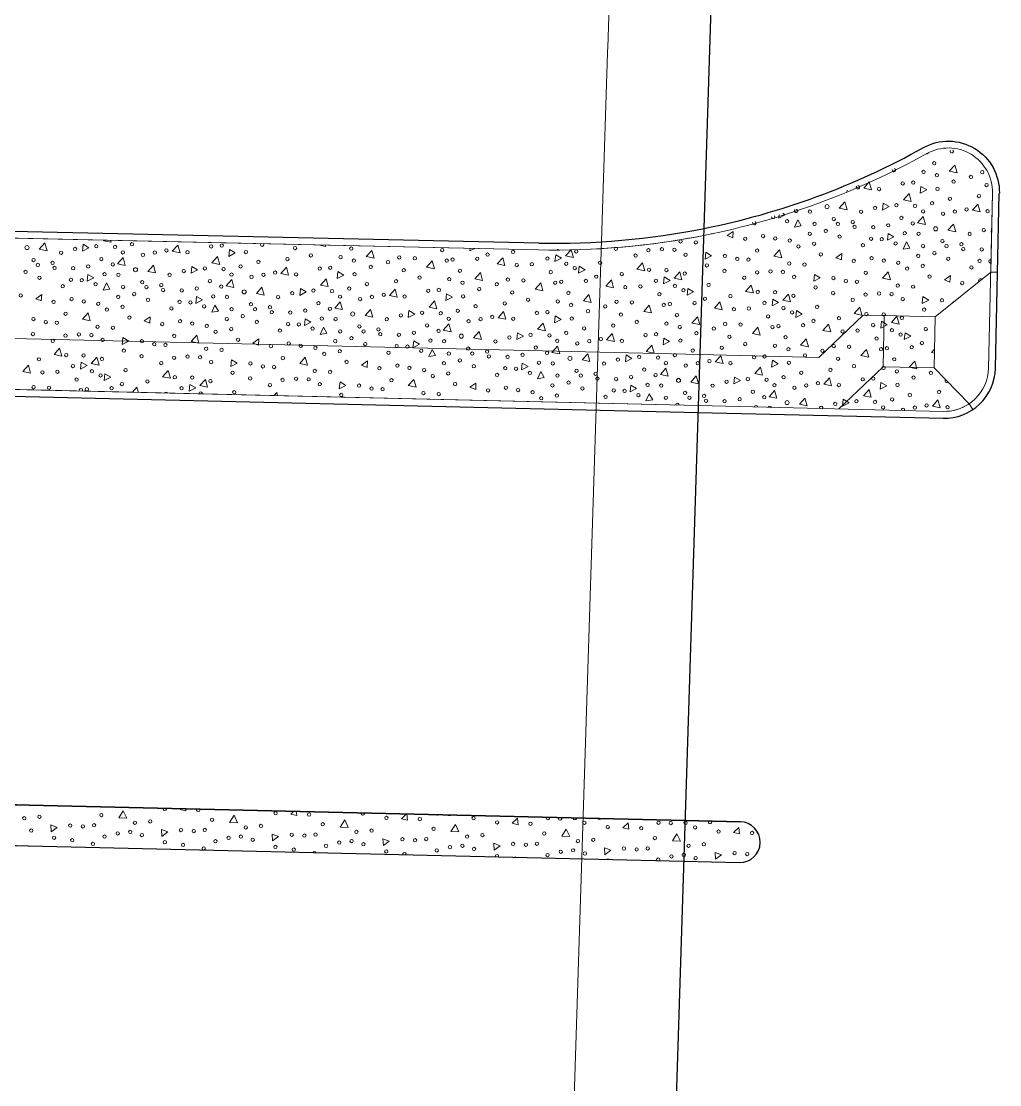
# Model space of a CAD drawing. Extents: x 2536801 to 2538856, y 7112140 to 7131569.
# Drawn here: x 2538170.7 to 2538266.5, y 7125039.5 to 7125143.7 of the extents above; entities that cross this region are included whole.
import ezdxf

# ---------------------------------------------------------------- set-up
doc = ezdxf.new("R2010")
doc.units = 0
doc.header["$LTSCALE"] = 100
doc.header["$MEASUREMENT"] = 0
doc.linetypes.add('DGN Style 2', pattern=[414.913261, 248.947956, -165.965304])
for name, color, linetype, lineweight in [('D_BOC_MISC', 6, 'Continuous', 13), ('D_BOC_XST', 4, 'Continuous', 13), ('D_EOS_ML', 7, 'Continuous', 30), ('D_EOT_ML', 7, 'Continuous', 13), ('D_EOT_RMP', 1, 'Continuous', 13), ('D_FOC_XST', 4, 'Continuous', 30), ('D_RIPRAP_1', 7, 'Continuous', 0)]:
    doc.layers.add(name, color=color, linetype=linetype, lineweight=lineweight)

msp = doc.modelspace()

# ---------------------------------------------------------------- linework, layer by layer
at = {"layer": 'D_BOC_MISC'}
for p, q in [((2538265.62, 7125119.11), (2538260.19, 7125114.73)), ((2538266.29, 7125119.1), (2538265.62, 7125119.11)), ((2538248.8, 7125110.75), (2538253.12, 7125114.89)), ((2538255.19, 7125114.84), (2538253.12, 7125114.89)), ((2538255.19, 7125114.84), (2538255.08, 7125109.84)), ((2538260.19, 7125114.73), (2538255.19, 7125114.84)), ((2538260.08, 7125109.73), (2538260.19, 7125114.73)), ((2538237.16, 7125111.03), (2538248.8, 7125110.75)), ((2538250.75, 7125105.7), (2538255.08, 7125109.84)), ((2538260.08, 7125109.73), (2538255.08, 7125109.84)), ((2538263.51, 7125106.2), (2538260.08, 7125109.73)), ((2538263.88, 7125105.65), (2538263.51, 7125106.2))]:
    msp.add_line(p, q, dxfattribs=at)
at = {"layer": 'D_BOC_MISC', "linetype": 'DGN Style 2'}
msp.add_line((2538043.2, 7125115.59), (2538237.16, 7125111.03), dxfattribs=at)
at = {"layer": 'D_BOC_XST', "linetype": 'Continuous', "lineweight": 0}
for p, q in [((2538265.41, 7125109.7), (2538265.8, 7125126.84)), ((2538055.22, 7125125), (2538221.33, 7125121.29)), ((2538043.04, 7125110.6), (2538237, 7125106.03)), ((2538237, 7125106.03), (2538260.98, 7125105.46))]:
    msp.add_line(p, q, dxfattribs=at)
at = {"layer": 'D_BOC_XST', "linetype": 'Continuous', "lineweight": 0, "extrusion": (0, 0, -1)}
for centre, radius, start, end in [((-2538261.47, 7125126.94), 4.33, 60.8632, 181.2828), ((-2538223, 7125195.94), 74.67, 258.781, 271.2799)]:
    msp.add_arc(centre, radius, start, end, dxfattribs=at)
at = {"layer": 'D_BOC_XST', "linetype": 'Continuous', "lineweight": 0}
for centre, radius, start, end in [((2538223, 7125195.94), 74.67, 281.219, 299.1368), ((2538223, 7125195.94), 74.67, 268.7201, 281.3387), ((2538261.08, 7125109.79), 4.33, 268.6507, 358.7172)]:
    msp.add_arc(centre, radius, start, end, dxfattribs=at)
at = {"layer": 'D_EOS_ML'}
msp.add_line((2538216.08, 7124449.69), (2538239.13, 7125173.11), dxfattribs=at)
at = {"layer": 'D_EOT_ML'}
msp.add_line((2538207.16, 7124483.48), (2538228.09, 7125140.59), dxfattribs=at)
at = {"layer": 'D_EOT_RMP'}
msp.add_arc((2539675.36, 7125094.48), 1448, 174.691, 178.17507, dxfattribs=at)
at = {"layer": 'D_FOC_XST'}
for p, q in [((2538266.08, 7125109.68), (2538266.46, 7125126.82)), ((2538055.24, 7125125.67), (2538221.35, 7125121.96)), ((2538043.02, 7125109.93), (2538236.98, 7125105.36)), ((2538236.98, 7125105.36), (2538260.96, 7125104.8)), ((2538171.44, 7125066.89), (2538235.7, 7125065.38)), ((2538235.7, 7125065.38), (2538241.08, 7125065.25)), ((2538171.35, 7125062.89), (2538235.57, 7125061.38)), ((2538235.57, 7125061.38), (2538240.99, 7125061.25))]:
    msp.add_line(p, q, dxfattribs=at)
at = {"layer": 'D_FOC_XST', "flags": 128}
for points in [[(2538241.08, 7125065.25), (2538235.7, 7125065.38), (2538171.44, 7125066.89)], [(2538171.35, 7125062.89), (2538235.57, 7125061.38), (2538240.99, 7125061.25)]]:
    msp.add_lwpolyline(points, dxfattribs=at)
at = {"layer": 'D_FOC_XST', "extrusion": (0, 0, -1)}
for centre, radius, start, end in [((-2538261.47, 7125126.94), 5, 60.8632, 181.2828), ((-2538168.99, 7124962.92), 104, 80.6445, 91.3495), ((-2538168.99, 7124962.92), 100, 80.6442, 91.3493), ((-2538168.99, 7124962.92), 100, 80.6444, 91.3492)]:
    msp.add_arc(centre, radius, start, end, dxfattribs=at)
at = {"layer": 'D_FOC_XST'}
for centre, radius, start, end in [((2538223, 7125195.94), 74, 281.3387, 299.1368), ((2538223, 7125195.94), 74, 268.7201, 281.3387), ((2538261.08, 7125109.79), 5, 268.6507, 358.7172), ((2538168.99, 7124962.92), 104, 88.6505, 99.3555), ((2538241.04, 7125063.25), 2, 268.6511, 88.6507)]:
    msp.add_arc(centre, radius, start, end, dxfattribs=at)
at = {"layer": 'D_RIPRAP_1', "color": 7, "linetype": 'Continuous', "lineweight": 0}
for p, q in [((2538239.81, 7125122.69), (2538240.4, 7125123.1)), ((2538240.36, 7125122.47), (2538239.81, 7125122.69)), ((2538240.4, 7125123.1), (2538240.36, 7125122.47)), ((2538250.44, 7125120.52), (2538251.03, 7125120.93)), ((2538250.99, 7125120.3), (2538250.44, 7125120.52)), ((2538251.03, 7125120.93), (2538250.99, 7125120.3)), ((2538261.08, 7125118.35), (2538261.67, 7125118.76)), ((2538261.63, 7125118.13), (2538261.08, 7125118.35)), ((2538261.67, 7125118.76), (2538261.63, 7125118.13)), ((2538172.07, 7125116.5), (2538172.66, 7125116.91)), ((2538172.62, 7125116.28), (2538172.07, 7125116.5)), ((2538172.66, 7125116.91), (2538172.62, 7125116.28)), ((2538182.7, 7125114.33), (2538183.29, 7125114.74)), ((2538183.25, 7125114.11), (2538182.7, 7125114.33)), ((2538183.29, 7125114.74), (2538183.25, 7125114.11)), ((2538193.34, 7125112.16), (2538193.93, 7125112.57)), ((2538193.89, 7125111.94), (2538193.34, 7125112.16)), ((2538193.93, 7125112.57), (2538193.89, 7125111.94)), ((2538203.98, 7125109.99), (2538204.57, 7125110.4)), ((2538204.53, 7125109.77), (2538203.98, 7125109.99)), ((2538204.57, 7125110.4), (2538204.53, 7125109.77)), ((2538214.61, 7125107.82), (2538215.2, 7125108.23)), ((2538215.2, 7125108.23), (2538215.17, 7125107.6)), ((2538215.17, 7125107.6), (2538214.61, 7125107.82)), ((2538175.94, 7125066.76), (2538175.83, 7125066.79)), ((2538175.94, 7125066.79), (2538175.94, 7125066.76)), ((2538186.21, 7125066.45), (2538186.31, 7125066.54)), ((2538186.79, 7125066.31), (2538186.21, 7125066.45)), ((2538186.77, 7125066.53), (2538186.79, 7125066.31)), ((2538197.06, 7125066), (2538197.36, 7125066.28)), ((2538197.59, 7125066.28), (2538197.64, 7125065.86)), ((2538197.64, 7125065.86), (2538197.06, 7125066)), ((2538207.9, 7125065.55), (2538208.4, 7125066.02)), ((2538208.48, 7125065.41), (2538207.9, 7125065.55)), ((2538208.42, 7125066.02), (2538208.48, 7125065.41)), ((2538218.75, 7125065.1), (2538219.27, 7125065.59)), ((2538219.27, 7125065.59), (2538219.33, 7125064.96)), ((2538219.33, 7125064.96), (2538218.75, 7125065.1)), ((2538229.6, 7125064.64), (2538230.11, 7125065.14)), ((2538230.18, 7125064.51), (2538229.6, 7125064.64)), ((2538230.11, 7125065.14), (2538230.18, 7125064.51)), ((2538240.44, 7125064.19), (2538240.96, 7125064.69)), ((2538241.02, 7125064.06), (2538240.44, 7125064.19)), ((2538240.96, 7125064.69), (2538241.02, 7125064.06))]:
    msp.add_line(p, q, dxfattribs=at)
at = {"layer": 'D_RIPRAP_1', "color": 7, "linetype": 'Continuous', "lineweight": 0, "flags": 128}
for points in [[(2538262.32, 7125128.83), (2538261.55, 7125128.99), (2538262.1, 7125129.6)], [(2538253.95, 7125127.18), (2538253.19, 7125127.34), (2538253.73, 7125127.95)], [(2538257.83, 7125126.04), (2538257.07, 7125126.2), (2538257.62, 7125126.81)], [(2538258.71, 7125126.84), (2538258.79, 7125127.5), (2538259.36, 7125127.17)], [(2538251.56, 7125125.21), (2538250.79, 7125125.36), (2538251.34, 7125125.98)], [(2538255.03, 7125125.19), (2538255.1, 7125125.85), (2538255.67, 7125125.52)], [(2538264.59, 7125125.01), (2538263.83, 7125125.17), (2538264.37, 7125125.78)], [(2538259.23, 7125123.78), (2538258.46, 7125123.94), (2538259.01, 7125124.55)], [(2538247.07, 7125123.63), (2538246.41, 7125123.52), (2538246.73, 7125124.23)], [(2538262.19, 7125123.04), (2538261.43, 7125123.2), (2538261.97, 7125123.81)], [(2538255.5, 7125122.23), (2538255.57, 7125122.9), (2538256.14, 7125122.56)], [(2538173.18, 7125121.19), (2538172.42, 7125121.35), (2538172.96, 7125121.96)], [(2538176.65, 7125121.17), (2538176.72, 7125121.84), (2538177.29, 7125121.5)], [(2538186.21, 7125120.99), (2538185.45, 7125121.15), (2538185.99, 7125121.76)], [(2538257.71, 7125121.46), (2538257.05, 7125121.35), (2538257.37, 7125122.06)], [(2538180.85, 7125119.77), (2538180.09, 7125119.92), (2538180.63, 7125120.54)], [(2538190.1, 7125119.86), (2538189.33, 7125120.01), (2538189.88, 7125120.63)], [(2538190.98, 7125120.65), (2538191.05, 7125121.32), (2538191.62, 7125120.98)], [(2538205.21, 7125120.47), (2538204.45, 7125120.63), (2538205, 7125121.24)], [(2538218.04, 7125119.75), (2538217.28, 7125119.91), (2538217.82, 7125120.52)], [(2538222.94, 7125120.13), (2538223.01, 7125120.8), (2538223.58, 7125120.46)], [(2538224.74, 7125120.53), (2538223.98, 7125120.69), (2538224.52, 7125121.3)], [(2538237.64, 7125120.38), (2538237.71, 7125121.05), (2538238.28, 7125120.71)], [(2538245.16, 7125120.52), (2538244.39, 7125120.67), (2538244.94, 7125121.29)], [(2538183.82, 7125119.02), (2538183.05, 7125119.18), (2538183.6, 7125119.79)], [(2538187.29, 7125119), (2538187.36, 7125119.67), (2538187.93, 7125119.33)], [(2538196.85, 7125118.82), (2538196.09, 7125118.98), (2538196.63, 7125119.59)], [(2538211.13, 7125119.44), (2538210.36, 7125119.6), (2538210.91, 7125120.21)], [(2538225.25, 7125119.01), (2538225.32, 7125119.68), (2538225.89, 7125119.34)], [(2538231.73, 7125119.23), (2538230.97, 7125119.39), (2538231.51, 7125120)], [(2538177.12, 7125118.21), (2538177.19, 7125118.88), (2538177.76, 7125118.55)], [(2538191.49, 7125117.6), (2538190.72, 7125117.75), (2538191.27, 7125118.37)], [(2538200.73, 7125117.69), (2538199.97, 7125117.84), (2538200.51, 7125118.46)], [(2538201.61, 7125118.48), (2538201.68, 7125119.15), (2538202.25, 7125118.81)], [(2538215.85, 7125118.3), (2538215.09, 7125118.46), (2538215.63, 7125119.07)], [(2538228.68, 7125117.58), (2538227.91, 7125117.74), (2538228.46, 7125118.35)], [(2538233.57, 7125117.96), (2538233.64, 7125118.63), (2538234.21, 7125118.29)], [(2538235.38, 7125118.36), (2538234.62, 7125118.52), (2538235.16, 7125119.13)], [(2538248.28, 7125118.21), (2538248.35, 7125118.88), (2538248.92, 7125118.54)], [(2538255.79, 7125118.35), (2538255.03, 7125118.5), (2538255.58, 7125119.12)], [(2538179.33, 7125117.45), (2538178.67, 7125117.34), (2538178.99, 7125118.04)], [(2538194.45, 7125116.85), (2538193.69, 7125117.01), (2538194.23, 7125117.62)], [(2538197.93, 7125116.83), (2538198, 7125117.5), (2538198.57, 7125117.16)], [(2538207.49, 7125116.65), (2538206.72, 7125116.81), (2538207.27, 7125117.42)], [(2538221.76, 7125117.27), (2538221, 7125117.43), (2538221.55, 7125118.04)], [(2538235.88, 7125116.84), (2538235.95, 7125117.51), (2538236.52, 7125117.17)], [(2538242.37, 7125117.06), (2538241.61, 7125117.22), (2538242.15, 7125117.83)], [(2538187.76, 7125116.04), (2538187.83, 7125116.71), (2538188.4, 7125116.38)], [(2538211.37, 7125115.52), (2538210.61, 7125115.67), (2538211.15, 7125116.29)], [(2538212.25, 7125116.31), (2538212.32, 7125116.98), (2538212.89, 7125116.64)], [(2538226.49, 7125116.13), (2538225.72, 7125116.29), (2538226.27, 7125116.9)], [(2538244.21, 7125115.79), (2538244.28, 7125116.46), (2538244.85, 7125116.12)], [(2538246.02, 7125116.19), (2538245.25, 7125116.35), (2538245.8, 7125116.96)], [(2538258.91, 7125116.04), (2538258.98, 7125116.71), (2538259.55, 7125116.37)], [(2538189.97, 7125115.28), (2538189.31, 7125115.17), (2538189.63, 7125115.87)], [(2538202.12, 7125115.43), (2538201.36, 7125115.58), (2538201.9, 7125116.2)], [(2538205.09, 7125114.68), (2538204.33, 7125114.84), (2538204.87, 7125115.45)], [(2538208.56, 7125114.66), (2538208.63, 7125115.33), (2538209.2, 7125114.99)], [(2538218.12, 7125114.48), (2538217.36, 7125114.64), (2538217.9, 7125115.25)], [(2538232.4, 7125115.1), (2538231.64, 7125115.26), (2538232.18, 7125115.87)], [(2538239.31, 7125115.41), (2538238.55, 7125115.57), (2538239.1, 7125116.18)], [(2538246.52, 7125114.67), (2538246.59, 7125115.34), (2538247.16, 7125115)], [(2538253, 7125114.89), (2538252.24, 7125115.05), (2538252.79, 7125115.66)], [(2538177.42, 7125114.33), (2538176.65, 7125114.49), (2538177.2, 7125115.1)], [(2538198.39, 7125113.87), (2538198.46, 7125114.54), (2538199.03, 7125114.21)], [(2538222.89, 7125114.14), (2538222.96, 7125114.81), (2538223.53, 7125114.47)], [(2538237.12, 7125113.96), (2538236.36, 7125114.12), (2538236.91, 7125114.73)], [(2538254.85, 7125113.62), (2538254.92, 7125114.29), (2538255.49, 7125113.95)], [(2538256.65, 7125114.02), (2538255.89, 7125114.18), (2538256.44, 7125114.79)], [(2538200.6, 7125113.11), (2538199.94, 7125113), (2538200.26, 7125113.7)], [(2538212.76, 7125113.26), (2538212, 7125113.41), (2538212.54, 7125114.03)], [(2538215.73, 7125112.51), (2538214.96, 7125112.67), (2538215.51, 7125113.28)], [(2538219.2, 7125112.49), (2538219.27, 7125113.16), (2538219.84, 7125112.82)], [(2538222.01, 7125113.35), (2538221.24, 7125113.5), (2538221.79, 7125114.12)], [(2538228.76, 7125112.31), (2538228, 7125112.47), (2538228.54, 7125113.08)], [(2538243.04, 7125112.93), (2538242.28, 7125113.09), (2538242.82, 7125113.7)], [(2538249.95, 7125113.24), (2538249.19, 7125113.4), (2538249.73, 7125114.01)], [(2538257.16, 7125112.5), (2538257.23, 7125113.17), (2538257.8, 7125112.83)], [(2538180.54, 7125112.02), (2538180.61, 7125112.69), (2538181.18, 7125112.35)], [(2538188.05, 7125112.16), (2538187.29, 7125112.32), (2538187.84, 7125112.93)], [(2538209.03, 7125111.7), (2538209.1, 7125112.37), (2538209.67, 7125112.04)], [(2538233.52, 7125111.97), (2538233.59, 7125112.64), (2538234.16, 7125112.3)], [(2538247.76, 7125111.79), (2538247, 7125111.95), (2538247.54, 7125112.56)], [(2538174.63, 7125110.87), (2538173.87, 7125111.03), (2538174.41, 7125111.65)], [(2538211.24, 7125110.94), (2538210.58, 7125110.83), (2538210.9, 7125111.53)], [(2538223.4, 7125111.09), (2538222.63, 7125111.24), (2538223.18, 7125111.86)], [(2538226.36, 7125110.34), (2538225.6, 7125110.5), (2538226.15, 7125111.11)], [(2538232.64, 7125111.18), (2538231.88, 7125111.33), (2538232.42, 7125111.95)], [(2538253.67, 7125110.76), (2538252.91, 7125110.92), (2538253.46, 7125111.53)], [(2538171.57, 7125109.22), (2538170.81, 7125109.38), (2538171.36, 7125109.99)], [(2538176.47, 7125109.61), (2538176.54, 7125110.27), (2538177.11, 7125109.94)], [(2538178.28, 7125110), (2538177.51, 7125110.16), (2538178.06, 7125110.77)], [(2538191.17, 7125109.85), (2538191.24, 7125110.52), (2538191.81, 7125110.18)], [(2538198.69, 7125109.99), (2538197.93, 7125110.15), (2538198.47, 7125110.76)], [(2538219.67, 7125109.54), (2538219.74, 7125110.2), (2538220.31, 7125109.87)], [(2538229.84, 7125110.32), (2538229.91, 7125110.99), (2538230.48, 7125110.65)], [(2538239.4, 7125110.14), (2538238.63, 7125110.3), (2538239.18, 7125110.91)], [(2538244.16, 7125109.8), (2538244.23, 7125110.47), (2538244.8, 7125110.13)], [(2538258.4, 7125109.62), (2538257.64, 7125109.78), (2538258.18, 7125110.39)], [(2538178.78, 7125108.48), (2538178.85, 7125109.15), (2538179.42, 7125108.81)], [(2538185.26, 7125108.7), (2538184.5, 7125108.86), (2538185.05, 7125109.48)], [(2538221.88, 7125108.77), (2538221.22, 7125108.66), (2538221.54, 7125109.36)], [(2538234.03, 7125108.92), (2538233.27, 7125109.07), (2538233.81, 7125109.69)], [(2538237, 7125108.17), (2538236.24, 7125108.33), (2538236.78, 7125108.94)], [(2538243.28, 7125109.01), (2538242.52, 7125109.16), (2538243.06, 7125109.78)], [(2538187.11, 7125107.44), (2538187.18, 7125108.1), (2538187.75, 7125107.77)], [(2538188.91, 7125107.83), (2538188.15, 7125107.99), (2538188.7, 7125108.6)], [(2538201.81, 7125107.68), (2538201.88, 7125108.35), (2538202.45, 7125108.01)], [(2538209.33, 7125107.82), (2538208.57, 7125107.98), (2538209.11, 7125108.59)], [(2538230.3, 7125107.37), (2538230.37, 7125108.03), (2538230.94, 7125107.7)], [(2538240.47, 7125108.15), (2538240.54, 7125108.82), (2538241.11, 7125108.48)], [(2538250.03, 7125107.97), (2538249.27, 7125108.13), (2538249.82, 7125108.75)], [(2538254.8, 7125107.63), (2538254.87, 7125108.3), (2538255.44, 7125107.96)], [(2538232.51, 7125106.6), (2538231.85, 7125106.49), (2538232.18, 7125107.19)], [(2538244.67, 7125106.75), (2538243.91, 7125106.9), (2538244.45, 7125107.52)], [(2538253.92, 7125106.84), (2538253.15, 7125106.99), (2538253.7, 7125107.61)], [(2538247.64, 7125106), (2538246.88, 7125106.16), (2538247.42, 7125106.77)], [(2538251.11, 7125105.98), (2538251.18, 7125106.65), (2538251.75, 7125106.31)], [(2538260.67, 7125105.8), (2538259.91, 7125105.96), (2538260.45, 7125106.58)], [(2538180.99, 7125065.6), (2538180.21, 7125065.63), (2538180.65, 7125066.33)], [(2538191.84, 7125065.15), (2538191.06, 7125065.18), (2538191.5, 7125065.88)], [(2538202.68, 7125064.7), (2538201.91, 7125064.73), (2538202.35, 7125065.43)], [(2538173.59, 7125064.27), (2538173.55, 7125064.94), (2538174.17, 7125064.7)], [(2538184.44, 7125063.82), (2538184.4, 7125064.49), (2538185.02, 7125064.25)], [(2538213.53, 7125064.25), (2538212.75, 7125064.28), (2538213.19, 7125064.98)], [(2538224.38, 7125063.8), (2538223.6, 7125063.83), (2538224.04, 7125064.53)], [(2538195.28, 7125063.37), (2538195.25, 7125064.04), (2538195.86, 7125063.8)], [(2538206.13, 7125062.92), (2538206.09, 7125063.59), (2538206.71, 7125063.35)], [(2538216.98, 7125062.47), (2538216.94, 7125063.14), (2538217.56, 7125062.9)], [(2538235.22, 7125063.35), (2538234.45, 7125063.38), (2538234.89, 7125064.08)], [(2538227.82, 7125062.02), (2538227.79, 7125062.69), (2538228.4, 7125062.45)], [(2538238.67, 7125061.57), (2538238.63, 7125062.24), (2538239.25, 7125062)]]:
    msp.add_lwpolyline(points, close=True, dxfattribs=at)
at = {"layer": 'D_RIPRAP_1', "color": 7, "lineweight": 0, "flags": 128}
for points in [[(2538263.51, 7125106.2), (2538260.08, 7125109.73), (2538260.19, 7125114.73), (2538265.62, 7125119.11), (2538265.8, 7125126.84)], [(2538221.33, 7125121.29), (2538055.22, 7125125)], [(2537997.09, 7125111.68), (2538043.04, 7125110.6), (2538237, 7125106.03), (2538260.98, 7125105.46)]]:
    msp.add_lwpolyline(points, dxfattribs=at)
at = {"layer": 'D_RIPRAP_1', "color": 7, "linetype": 'Continuous', "lineweight": 0, "flags": 128}
for points in [[(2538245.27, 7125124.87), (2538245.5, 7125124.73), (2538244.86, 7125124.4), (2538244.9, 7125124.76)], [(2538265.71, 7125123.04), (2538265.67, 7125123.02), (2538265.72, 7125123.57)], [(2538179.4, 7125122.23), (2538179.46, 7125122.03), (2538178.7, 7125122.18), (2538178.75, 7125122.24)], [(2538200.45, 7125121.76), (2538200.49, 7125121.61), (2538199.73, 7125121.77), (2538199.73, 7125121.77)], [(2538215.1, 7125121.43), (2538214.61, 7125121.18), (2538214.64, 7125121.44)], [(2538260.11, 7125111.17), (2538259.83, 7125111.23), (2538260.12, 7125111.56)], [(2538175.05, 7125107.49), (2538175.08, 7125107.52), (2538175.09, 7125107.49)], [(2538181.56, 7125107.33), (2538181.99, 7125107.82), (2538182.14, 7125107.32)], [(2538195.42, 7125107.01), (2538195.68, 7125107.31), (2538195.77, 7125107)]]:
    msp.add_lwpolyline(points, dxfattribs=at)
at = {"layer": 'D_RIPRAP_1', "color": 7, "linetype": 'Continuous', "lineweight": 0}
for centre, radius in [((2538260.09, 7125129.77), 0.163), ((2538259.04, 7125128.93), 0.163), ((2538260.35, 7125128.59), 0.163), ((2538264.8, 7125128.9), 0.163), ((2538257, 7125127.8), 0.163), ((2538258.03, 7125127.88), 0.163), ((2538261.99, 7125127.97), 0.163), ((2538263.69, 7125128.44), 0.163), ((2538265.22, 7125127.64), 0.163), ((2538254.68, 7125127.24), 0.163), ((2538260.41, 7125127.26), 0.163), ((2538264.47, 7125126.56), 0.163), ((2538249.59, 7125125.52), 0.199), ((2538256.38, 7125125.66), 0.163), ((2538258.22, 7125125.6), 0.163), ((2538259.88, 7125125.85), 0.163), ((2538261.62, 7125126.29), 0.163), ((2538247.91, 7125125.03), 0.163), ((2538252.93, 7125125.02), 0.163), ((2538254.3, 7125125.4), 0.163), ((2538256.88, 7125124.41), 0.163), ((2538258.99, 7125125.06), 0.163), ((2538260.95, 7125124.82), 0.163), ((2538262.12, 7125125.04), 0.163), ((2538263.26, 7125125.25), 0.163), ((2538265.32, 7125125.07), 0.163), ((2538245.67, 7125124.09), 0.163), ((2538248.37, 7125123.83), 0.163), ((2538250.25, 7125124.31), 0.163), ((2538250.66, 7125123.83), 0.163), ((2538252.11, 7125124.01), 0.163), ((2538252.29, 7125123.54), 0.163), ((2538254.12, 7125123.5), 0.163), ((2538255.58, 7125123.69), 0.163), ((2538257.99, 7125123.88), 0.163), ((2538260.23, 7125123.35), 0.199), ((2538241.57, 7125122.37), 0.163), ((2538243.32, 7125122.64), 0.163), ((2538244.51, 7125122.41), 0.163), ((2538247.89, 7125122.87), 0.163), ((2538249.46, 7125123.14), 0.163), ((2538250.82, 7125122.58), 0.163), ((2538253.9, 7125122.37), 0.163), ((2538254.95, 7125122.33), 0.163), ((2538257.2, 7125122.92), 0.163), ((2538258.55, 7125122.86), 0.163), ((2538263.56, 7125122.85), 0.163), ((2538264.94, 7125123.23), 0.163), ((2538171.22, 7125121.51), 0.199), ((2538175.93, 7125121.38), 0.163), ((2538178.01, 7125121.64), 0.163), ((2538179.84, 7125121.58), 0.163), ((2538181.5, 7125121.83), 0.163), ((2538189.26, 7125121.62), 0.163), ((2538190.29, 7125121.7), 0.163), ((2538197.48, 7125121.46), 0.163), ((2538202.98, 7125121.41), 0.163), ((2538211.9, 7125121.27), 0.163), ((2538228.9, 7125121.39), 0.163), ((2538233.41, 7125121.35), 0.163), ((2538234.64, 7125121.3), 0.163), ((2538235.24, 7125122.12), 0.163), ((2538236.74, 7125122.02), 0.163), ((2538245.94, 7125122.2), 0.163), ((2538246.79, 7125121.62), 0.163), ((2538248.32, 7125121.88), 0.163), ((2538253.1, 7125121.74), 0.163), ((2538256.3, 7125121.92), 0.163), ((2538259, 7125121.66), 0.163), ((2538260.89, 7125122.14), 0.163), ((2538261.29, 7125121.66), 0.163), ((2538262.75, 7125121.84), 0.163), ((2538262.93, 7125121.37), 0.163), ((2538264.75, 7125121.33), 0.163), ((2538171.87, 7125120.29), 0.163), ((2538174.55, 7125121), 0.163), ((2538178.5, 7125120.39), 0.163), ((2538180.62, 7125121.04), 0.163), ((2538182.57, 7125120.8), 0.163), ((2538183.74, 7125121.02), 0.163), ((2538184.88, 7125121.23), 0.163), ((2538186.94, 7125121.05), 0.163), ((2538192.67, 7125121.07), 0.163), ((2538196.73, 7125120.38), 0.163), ((2538199.03, 7125120.74), 0.163), ((2538201.94, 7125120.57), 0.163), ((2538203.25, 7125120.23), 0.163), ((2538207.69, 7125120.54), 0.163), ((2538209.21, 7125120.47), 0.163), ((2538212.33, 7125120.23), 0.163), ((2538212.91, 7125120.33), 0.163), ((2538215.33, 7125120.41), 0.163), ((2538216.34, 7125120.83), 0.163), ((2538218.84, 7125121.09), 0.163), ((2538222.19, 7125120.43), 0.163), ((2538225.02, 7125121.13), 0.163), ((2538230.84, 7125120.73), 0.163), ((2538232.09, 7125121.25), 0.163), ((2538235.73, 7125120.81), 0.163), ((2538239.58, 7125120.69), 0.163), ((2538240.79, 7125120.4), 0.163), ((2538241.88, 7125120.33), 0.163), ((2538242.74, 7125121.21), 0.163), ((2538248.99, 7125120.84), 0.163), ((2538253.96, 7125120.47), 0.163), ((2538255.15, 7125120.24), 0.163), ((2538258.52, 7125120.7), 0.163), ((2538260.1, 7125120.97), 0.163), ((2538261.46, 7125120.41), 0.163), ((2538172.28, 7125119.81), 0.163), ((2538173.73, 7125120), 0.163), ((2538173.92, 7125119.52), 0.163), ((2538175.74, 7125119.48), 0.163), ((2538177.21, 7125119.67), 0.163), ((2538179.62, 7125119.86), 0.163), ((2538181.85, 7125119.34), 0.199), ((2538186.57, 7125119.21), 0.163), ((2538188.64, 7125119.47), 0.163), ((2538190.48, 7125119.41), 0.163), ((2538192.14, 7125119.66), 0.163), ((2538193.88, 7125120.1), 0.163), ((2538199.89, 7125119.45), 0.163), ((2538200.93, 7125119.53), 0.163), ((2538204.89, 7125119.62), 0.163), ((2538206.59, 7125120.08), 0.163), ((2538208.12, 7125119.29), 0.163), ((2538213.62, 7125119.24), 0.163), ((2538219.2, 7125119.8), 0.163), ((2538220.67, 7125119.88), 0.163), ((2538224.04, 7125119.92), 0.163), ((2538224.88, 7125119.5), 0.163), ((2538227.35, 7125120.03), 0.163), ((2538232.16, 7125119.34), 0.163), ((2538233.86, 7125119.3), 0.163), ((2538237.82, 7125119.77), 0.163), ((2538239.54, 7125119.22), 0.163), ((2538244.05, 7125119.18), 0.163), ((2538245.88, 7125119.95), 0.163), ((2538247.38, 7125119.85), 0.163), ((2538252.21, 7125120.2), 0.163), ((2538256.57, 7125120.03), 0.163), ((2538257.43, 7125119.45), 0.163), ((2538258.96, 7125119.71), 0.163), ((2538263.73, 7125119.57), 0.163), ((2538264.53, 7125120.2), 0.163), ((2538171.08, 7125119.13), 0.163), ((2538172.44, 7125118.56), 0.163), ((2538175.52, 7125118.36), 0.163), ((2538176.58, 7125118.31), 0.163), ((2538178.82, 7125118.9), 0.163), ((2538180.17, 7125118.84), 0.163), ((2538185.19, 7125118.83), 0.163), ((2538189.14, 7125118.22), 0.163), ((2538191.25, 7125118.87), 0.163), ((2538193.21, 7125118.63), 0.163), ((2538194.38, 7125118.85), 0.163), ((2538195.52, 7125119.06), 0.163), ((2538197.58, 7125118.88), 0.163), ((2538203.31, 7125118.9), 0.163), ((2538207.37, 7125118.21), 0.163), ((2538209.67, 7125118.57), 0.163), ((2538212.58, 7125118.4), 0.163), ((2538218.33, 7125118.37), 0.163), ((2538219.84, 7125118.3), 0.163), ((2538222.53, 7125119.1), 0.163), ((2538223.55, 7125118.16), 0.163), ((2538225.97, 7125118.24), 0.163), ((2538226.98, 7125118.66), 0.163), ((2538229.48, 7125118.92), 0.163), ((2538232.82, 7125118.26), 0.163), ((2538235.65, 7125118.96), 0.163), ((2538241.48, 7125118.56), 0.163), ((2538242.73, 7125119.08), 0.163), ((2538245.27, 7125119.13), 0.163), ((2538246.36, 7125118.64), 0.163), ((2538250.21, 7125118.52), 0.163), ((2538251.43, 7125118.23), 0.163), ((2538252.52, 7125118.16), 0.163), ((2538253.38, 7125119.04), 0.163), ((2538259.63, 7125118.67), 0.163), ((2538174.72, 7125117.72), 0.163), ((2538177.93, 7125117.91), 0.163), ((2538180.63, 7125117.64), 0.163), ((2538182.51, 7125118.12), 0.163), ((2538182.92, 7125117.64), 0.163), ((2538184.37, 7125117.83), 0.163), ((2538184.55, 7125117.35), 0.163), ((2538186.38, 7125117.31), 0.163), ((2538187.84, 7125117.5), 0.163), ((2538190.25, 7125117.69), 0.163), ((2538192.49, 7125117.17), 0.199), ((2538199.28, 7125117.3), 0.163), ((2538201.11, 7125117.24), 0.163), ((2538202.78, 7125117.49), 0.163), ((2538204.52, 7125117.93), 0.163), ((2538210.53, 7125117.28), 0.163), ((2538211.56, 7125117.36), 0.163), ((2538213.88, 7125118.06), 0.163), ((2538215.52, 7125117.45), 0.163), ((2538217.23, 7125117.91), 0.163), ((2538218.76, 7125117.12), 0.163), ((2538222.97, 7125118.06), 0.163), ((2538229.83, 7125117.63), 0.163), ((2538231.3, 7125117.71), 0.163), ((2538234.68, 7125117.75), 0.163), ((2538235.52, 7125117.33), 0.163), ((2538237.99, 7125117.86), 0.163), ((2538242.8, 7125117.17), 0.163), ((2538244.5, 7125117.13), 0.163), ((2538248.46, 7125117.6), 0.163), ((2538256.51, 7125117.78), 0.163), ((2538258.02, 7125117.68), 0.163), ((2538262.84, 7125118.03), 0.163), ((2538170.61, 7125116.82), 0.163), ((2538173.83, 7125116.19), 0.163), ((2538175.58, 7125116.46), 0.163), ((2538176.77, 7125116.23), 0.163), ((2538180.15, 7125116.68), 0.163), ((2538181.72, 7125116.96), 0.163), ((2538183.08, 7125116.39), 0.163), ((2538186.16, 7125116.19), 0.163), ((2538187.22, 7125116.14), 0.163), ((2538189.46, 7125116.73), 0.163), ((2538190.81, 7125116.67), 0.163), ((2538195.82, 7125116.66), 0.163), ((2538197.2, 7125117.04), 0.163), ((2538199.77, 7125116.05), 0.163), ((2538201.89, 7125116.7), 0.163), ((2538203.84, 7125116.46), 0.163), ((2538205.01, 7125116.68), 0.163), ((2538206.16, 7125116.89), 0.163), ((2538208.21, 7125116.71), 0.163), ((2538213.94, 7125116.73), 0.163), ((2538220.31, 7125116.4), 0.163), ((2538223.21, 7125116.23), 0.163), ((2538224.26, 7125117.07), 0.163), ((2538228.97, 7125116.2), 0.163), ((2538230.48, 7125116.13), 0.163), ((2538233.17, 7125116.93), 0.163), ((2538236.61, 7125116.07), 0.163), ((2538237.62, 7125116.49), 0.163), ((2538240.12, 7125116.75), 0.163), ((2538243.46, 7125116.09), 0.163), ((2538246.29, 7125116.79), 0.163), ((2538250.18, 7125117.05), 0.163), ((2538252.11, 7125116.39), 0.163), ((2538253.36, 7125116.91), 0.163), ((2538254.69, 7125117.01), 0.163), ((2538255.91, 7125116.96), 0.163), ((2538257, 7125116.47), 0.163), ((2538260.85, 7125116.35), 0.163), ((2538175, 7125115.02), 0.163), ((2538178.2, 7125116.01), 0.163), ((2538179.05, 7125115.43), 0.163), ((2538180.58, 7125115.69), 0.163), ((2538185.36, 7125115.55), 0.163), ((2538188.56, 7125115.74), 0.163), ((2538191.26, 7125115.47), 0.163), ((2538193.15, 7125115.95), 0.163), ((2538193.56, 7125115.47), 0.163), ((2538195.01, 7125115.66), 0.163), ((2538195.19, 7125115.18), 0.163), ((2538197.01, 7125115.14), 0.163), ((2538198.48, 7125115.33), 0.163), ((2538200.89, 7125115.52), 0.163), ((2538203.13, 7125115), 0.199), ((2538209.92, 7125115.13), 0.163), ((2538211.75, 7125115.07), 0.163), ((2538213.42, 7125115.32), 0.163), ((2538215.16, 7125115.76), 0.163), ((2538218.01, 7125116.04), 0.163), ((2538221.17, 7125115.11), 0.163), ((2538222.2, 7125115.19), 0.163), ((2538224.52, 7125115.89), 0.163), ((2538226.16, 7125115.28), 0.163), ((2538227.86, 7125115.74), 0.163), ((2538233.6, 7125115.89), 0.163), ((2538234.19, 7125115.99), 0.163), ((2538240.47, 7125115.46), 0.163), ((2538241.94, 7125115.54), 0.163), ((2538245.32, 7125115.58), 0.163), ((2538246.16, 7125115.16), 0.163), ((2538248.62, 7125115.69), 0.163), ((2538259.1, 7125115.43), 0.163), ((2538171.84, 7125114.5), 0.163), ((2538173.05, 7125114.21), 0.163), ((2538174.14, 7125114.14), 0.163), ((2538181.25, 7125114.65), 0.163), ((2538184.47, 7125114.02), 0.163), ((2538186.22, 7125114.29), 0.163), ((2538187.41, 7125114.06), 0.163), ((2538190.78, 7125114.51), 0.163), ((2538192.36, 7125114.79), 0.163), ((2538193.72, 7125114.22), 0.163), ((2538196.79, 7125114.02), 0.163), ((2538197.85, 7125113.98), 0.163), ((2538200.1, 7125114.56), 0.163), ((2538201.44, 7125114.5), 0.163), ((2538206.46, 7125114.49), 0.163), ((2538207.84, 7125114.87), 0.163), ((2538212.53, 7125114.53), 0.163), ((2538214.48, 7125114.29), 0.163), ((2538215.65, 7125114.51), 0.163), ((2538216.79, 7125114.72), 0.163), ((2538218.85, 7125114.54), 0.163), ((2538224.58, 7125114.56), 0.163), ((2538229.4, 7125114.95), 0.163), ((2538230.95, 7125114.23), 0.163), ((2538233.85, 7125114.06), 0.163), ((2538234.89, 7125114.9), 0.163), ((2538239.61, 7125114.03), 0.163), ((2538243.81, 7125114.76), 0.163), ((2538248.25, 7125114.32), 0.163), ((2538250.75, 7125114.58), 0.163), ((2538253.44, 7125115), 0.163), ((2538255.14, 7125114.96), 0.163), ((2538256.93, 7125114.62), 0.163), ((2538171.8, 7125113.03), 0.163), ((2538176.31, 7125113), 0.163), ((2538177.53, 7125112.94), 0.163), ((2538178.14, 7125113.76), 0.163), ((2538179.64, 7125113.66), 0.163), ((2538188.83, 7125113.84), 0.163), ((2538189.69, 7125113.26), 0.163), ((2538191.22, 7125113.52), 0.163), ((2538195.99, 7125113.38), 0.163), ((2538199.2, 7125113.57), 0.163), ((2538201.9, 7125113.3), 0.163), ((2538203.78, 7125113.78), 0.163), ((2538204.19, 7125113.3), 0.163), ((2538205.64, 7125113.49), 0.163), ((2538205.83, 7125113.01), 0.163), ((2538207.65, 7125112.97), 0.163), ((2538209.12, 7125113.16), 0.163), ((2538210.41, 7125113.88), 0.163), ((2538211.53, 7125113.35), 0.163), ((2538220.55, 7125112.96), 0.163), ((2538224.05, 7125113.15), 0.163), ((2538225.79, 7125113.59), 0.163), ((2538228.65, 7125113.87), 0.163), ((2538231.81, 7125112.94), 0.163), ((2538232.84, 7125113.02), 0.163), ((2538235.16, 7125113.72), 0.163), ((2538236.8, 7125113.11), 0.163), ((2538238.5, 7125113.57), 0.163), ((2538241.12, 7125113.96), 0.163), ((2538244.24, 7125113.72), 0.163), ((2538244.82, 7125113.82), 0.163), ((2538247.24, 7125113.9), 0.163), ((2538251.11, 7125113.29), 0.163), ((2538252.58, 7125113.37), 0.163), ((2538254.1, 7125113.92), 0.163), ((2538255.95, 7125113.41), 0.163), ((2538256.8, 7125112.99), 0.163), ((2538259.26, 7125113.52), 0.163), ((2538173.74, 7125112.37), 0.163), ((2538174.99, 7125112.89), 0.163), ((2538178.62, 7125112.46), 0.163), ((2538182.47, 7125112.33), 0.163), ((2538183.69, 7125112.04), 0.163), ((2538184.78, 7125111.97), 0.163), ((2538185.64, 7125112.85), 0.163), ((2538191.89, 7125112.48), 0.163), ((2538196.86, 7125112.12), 0.163), ((2538198.04, 7125111.89), 0.163), ((2538201.42, 7125112.34), 0.163), ((2538202.99, 7125112.62), 0.163), ((2538204.36, 7125112.05), 0.163), ((2538210.73, 7125112.39), 0.163), ((2538212.08, 7125112.33), 0.163), ((2538213.76, 7125112.83), 0.199), ((2538217.1, 7125112.32), 0.163), ((2538218.48, 7125112.7), 0.163), ((2538222.39, 7125112.9), 0.163), ((2538223.16, 7125112.36), 0.163), ((2538225.12, 7125112.12), 0.163), ((2538226.29, 7125112.34), 0.163), ((2538227.43, 7125112.55), 0.163), ((2538229.49, 7125112.37), 0.163), ((2538235.22, 7125112.39), 0.163), ((2538240.03, 7125112.78), 0.163), ((2538241.58, 7125112.06), 0.163), ((2538244.49, 7125111.89), 0.163), ((2538245.53, 7125112.73), 0.163), ((2538254.44, 7125112.59), 0.163), ((2538258.89, 7125112.15), 0.163), ((2538175.06, 7125110.98), 0.163), ((2538176.76, 7125110.94), 0.163), ((2538180.72, 7125111.41), 0.163), ((2538182.44, 7125110.86), 0.163), ((2538188.77, 7125111.59), 0.163), ((2538190.28, 7125111.49), 0.163), ((2538195.11, 7125111.85), 0.163), ((2538199.47, 7125111.68), 0.163), ((2538200.33, 7125111.09), 0.163), ((2538201.85, 7125111.35), 0.163), ((2538206.63, 7125111.21), 0.163), ((2538207.43, 7125111.85), 0.163), ((2538208.49, 7125111.81), 0.163), ((2538209.84, 7125111.4), 0.163), ((2538212.54, 7125111.13), 0.163), ((2538214.42, 7125111.61), 0.163), ((2538214.83, 7125111.13), 0.163), ((2538216.28, 7125111.32), 0.163), ((2538216.46, 7125110.84), 0.163), ((2538219.76, 7125110.99), 0.163), ((2538221.05, 7125111.71), 0.163), ((2538222.17, 7125111.19), 0.163), ((2538234.69, 7125110.98), 0.163), ((2538236.43, 7125111.42), 0.163), ((2538239.28, 7125111.7), 0.163), ((2538243.47, 7125110.85), 0.163), ((2538245.8, 7125111.55), 0.163), ((2538247.43, 7125110.94), 0.163), ((2538249.14, 7125111.4), 0.163), ((2538250.24, 7125111.86), 0.163), ((2538251.75, 7125111.79), 0.163), ((2538254.88, 7125111.55), 0.163), ((2538255.46, 7125111.65), 0.163), ((2538257.88, 7125111.74), 0.163), ((2538172.38, 7125110.56), 0.163), ((2538175.72, 7125109.9), 0.163), ((2538178.55, 7125110.6), 0.163), ((2538184.37, 7125110.2), 0.163), ((2538185.62, 7125110.72), 0.163), ((2538186.95, 7125110.83), 0.163), ((2538188.17, 7125110.77), 0.163), ((2538189.26, 7125110.29), 0.163), ((2538193.11, 7125110.16), 0.163), ((2538194.33, 7125109.87), 0.163), ((2538195.42, 7125109.8), 0.163), ((2538196.28, 7125110.68), 0.163), ((2538202.52, 7125110.31), 0.163), ((2538207.5, 7125109.95), 0.163), ((2538212.06, 7125110.17), 0.163), ((2538213.63, 7125110.45), 0.163), ((2538214.99, 7125109.88), 0.163), ((2538218.29, 7125110.8), 0.163), ((2538221.37, 7125110.22), 0.163), ((2538222.72, 7125110.16), 0.163), ((2538224.4, 7125110.66), 0.199), ((2538227.74, 7125110.15), 0.163), ((2538229.11, 7125110.53), 0.163), ((2538231.19, 7125110.79), 0.163), ((2538233.03, 7125110.73), 0.163), ((2538233.8, 7125110.19), 0.163), ((2538235.75, 7125109.95), 0.163), ((2538236.92, 7125110.17), 0.163), ((2538238.07, 7125110.38), 0.163), ((2538240.13, 7125110.2), 0.163), ((2538242.44, 7125110.77), 0.163), ((2538245.85, 7125110.22), 0.163), ((2538250.67, 7125110.61), 0.163), ((2538252.22, 7125109.89), 0.163), ((2538256.17, 7125110.56), 0.163), ((2538172.73, 7125109.28), 0.163), ((2538174.2, 7125109.35), 0.163), ((2538177.58, 7125109.39), 0.163), ((2538178.42, 7125108.98), 0.163), ((2538180.88, 7125109.51), 0.163), ((2538185.7, 7125108.81), 0.163), ((2538187.4, 7125108.77), 0.163), ((2538191.36, 7125109.24), 0.163), ((2538199.41, 7125109.42), 0.163), ((2538200.91, 7125109.32), 0.163), ((2538205.74, 7125109.68), 0.163), ((2538208.68, 7125109.72), 0.163), ((2538210.11, 7125109.51), 0.163), ((2538210.96, 7125108.92), 0.163), ((2538212.49, 7125109.18), 0.163), ((2538217.27, 7125109.04), 0.163), ((2538218.07, 7125109.68), 0.163), ((2538219.13, 7125109.64), 0.163), ((2538220.48, 7125109.23), 0.163), ((2538223.18, 7125108.96), 0.163), ((2538225.06, 7125109.44), 0.163), ((2538225.47, 7125108.96), 0.163), ((2538226.92, 7125109.15), 0.163), ((2538230.39, 7125108.82), 0.163), ((2538231.69, 7125109.55), 0.163), ((2538232.8, 7125109.02), 0.163), ((2538245.33, 7125108.81), 0.163), ((2538247.07, 7125109.25), 0.163), ((2538249.92, 7125109.53), 0.163), ((2538255.12, 7125109.72), 0.163), ((2538256.43, 7125109.38), 0.163), ((2538258.07, 7125108.77), 0.163), ((2538259.77, 7125109.23), 0.163), ((2538171.87, 7125107.84), 0.163), ((2538173.38, 7125107.77), 0.163), ((2538176.07, 7125108.57), 0.163), ((2538179.51, 7125107.72), 0.163), ((2538180.51, 7125108.13), 0.163), ((2538183.01, 7125108.39), 0.163), ((2538186.36, 7125107.73), 0.163), ((2538189.19, 7125108.43), 0.163), ((2538193.08, 7125108.69), 0.163), ((2538195.01, 7125108.03), 0.163), ((2538196.26, 7125108.55), 0.163), ((2538197.58, 7125108.66), 0.163), ((2538198.81, 7125108.6), 0.163), ((2538199.9, 7125108.12), 0.163), ((2538203.75, 7125107.99), 0.163), ((2538206.92, 7125108.51), 0.163), ((2538213.16, 7125108.14), 0.163), ((2538218.13, 7125107.78), 0.163), ((2538222.69, 7125108), 0.163), ((2538224.27, 7125108.28), 0.163), ((2538225.63, 7125107.71), 0.163), ((2538227.1, 7125108.67), 0.163), ((2538228.92, 7125108.63), 0.163), ((2538232.01, 7125108.05), 0.163), ((2538233.35, 7125107.99), 0.163), ((2538235.04, 7125108.49), 0.199), ((2538238.37, 7125107.98), 0.163), ((2538239.75, 7125108.36), 0.163), ((2538241.83, 7125108.62), 0.163), ((2538243.66, 7125108.56), 0.163), ((2538244.44, 7125108.02), 0.163), ((2538246.39, 7125107.78), 0.163), ((2538247.56, 7125108), 0.163), ((2538248.7, 7125108.21), 0.163), ((2538250.76, 7125108.03), 0.163), ((2538253.08, 7125108.6), 0.163), ((2538254.11, 7125108.68), 0.163), ((2538256.49, 7125108.05), 0.163), ((2538177.08, 7125107.63), 0.163), ((2538191.52, 7125107.34), 0.163), ((2538202, 7125107.07), 0.163), ((2538204.97, 7125107.7), 0.163), ((2538206.05, 7125107.63), 0.163), ((2538210.05, 7125107.25), 0.163), ((2538211.55, 7125107.15), 0.163), ((2538216.38, 7125107.51), 0.163), ((2538219.32, 7125107.55), 0.163), ((2538220.74, 7125107.34), 0.163), ((2538221.6, 7125106.75), 0.163), ((2538223.13, 7125107.01), 0.163), ((2538227.9, 7125106.88), 0.163), ((2538228.7, 7125107.51), 0.163), ((2538229.76, 7125107.47), 0.163), ((2538231.11, 7125107.06), 0.163), ((2538233.81, 7125106.79), 0.163), ((2538235.69, 7125107.27), 0.163), ((2538236.1, 7125106.79), 0.163), ((2538237.55, 7125106.98), 0.163), ((2538242.32, 7125107.38), 0.163), ((2538243.44, 7125106.85), 0.163), ((2538257.7, 7125107.08), 0.163), ((2538260.56, 7125107.36), 0.163), ((2538237.74, 7125106.5), 0.163), ((2538239.56, 7125106.46), 0.163), ((2538241.03, 7125106.65), 0.163), ((2538245.67, 7125106.32), 0.199), ((2538250.39, 7125106.19), 0.163), ((2538252.46, 7125106.45), 0.163), ((2538254.3, 7125106.39), 0.163), ((2538255.08, 7125105.85), 0.163), ((2538255.96, 7125106.64), 0.163), ((2538258.2, 7125105.83), 0.163), ((2538259.34, 7125106.04), 0.163), ((2538261.4, 7125105.86), 0.163), ((2538195.57, 7125066.08), 0.163), ((2538170.95, 7125065.6), 0.163), ((2538172.44, 7125065.74), 0.163), ((2538178.5, 7125065.9), 0.163), ((2538181.79, 7125065.15), 0.163), ((2538183.29, 7125065.29), 0.163), ((2538189.35, 7125065.45), 0.163), ((2538198.85, 7125065.96), 0.163), ((2538200.19, 7125065), 0.163), ((2538206.42, 7125065.63), 0.163), ((2538209.7, 7125065.51), 0.163), ((2538214.97, 7125065.6), 0.163), ((2538217.26, 7125065.18), 0.163), ((2538220.54, 7125065.06), 0.163), ((2538225.82, 7125065.15), 0.163), ((2538233.08, 7125065.16), 0.163), ((2538234.28, 7125065.12), 0.163), ((2538235.73, 7125065.14), 0.163), ((2538171.63, 7125064.39), 0.163), ((2538175.45, 7125064.88), 0.163), ((2538176.7, 7125064.79), 0.163), ((2538177.79, 7125064.9), 0.163), ((2538180.11, 7125064.11), 0.163), ((2538181.33, 7125064.25), 0.163), ((2538186.3, 7125064.43), 0.163), ((2538187.55, 7125064.34), 0.163), ((2538188.63, 7125064.45), 0.163), ((2538192.64, 7125064.7), 0.163), ((2538194.14, 7125064.84), 0.163), ((2538197.15, 7125063.98), 0.163), ((2538199.48, 7125064), 0.163), ((2538203.49, 7125064.25), 0.163), ((2538204.98, 7125064.39), 0.163), ((2538211.04, 7125064.55), 0.163), ((2538221.89, 7125064.1), 0.163), ((2538228.11, 7125064.73), 0.163), ((2538231.39, 7125064.61), 0.163), ((2538236.66, 7125064.7), 0.163), ((2538238.96, 7125064.28), 0.163), ((2538242.24, 7125064.16), 0.163), ((2538173.87, 7125063.69), 0.163), ((2538175.65, 7125063.43), 0.163), ((2538177.67, 7125063.08), 0.163), ((2538178.82, 7125063.79), 0.163), ((2538182.48, 7125063.94), 0.163), ((2538184.72, 7125063.24), 0.163), ((2538186.5, 7125062.98), 0.163), ((2538189.67, 7125063.34), 0.163), ((2538190.96, 7125063.66), 0.163), ((2538192.17, 7125063.8), 0.163), ((2538193.33, 7125063.49), 0.163), ((2538198.4, 7125063.89), 0.163), ((2538201.8, 7125063.21), 0.163), ((2538203.02, 7125063.35), 0.163), ((2538204.17, 7125063.04), 0.163), ((2538207.99, 7125063.53), 0.163), ((2538209.24, 7125063.44), 0.163), ((2538210.33, 7125063.55), 0.163), ((2538214.33, 7125063.8), 0.163), ((2538215.83, 7125063.94), 0.163), ((2538218.84, 7125063.08), 0.163), ((2538220.09, 7125062.99), 0.163), ((2538221.17, 7125063.09), 0.163), ((2538225.18, 7125063.35), 0.163), ((2538226.68, 7125063.49), 0.163), ((2538232.73, 7125063.65), 0.163), ((2538237.52, 7125063.04), 0.163), ((2538195.56, 7125062.79), 0.163), ((2538197.35, 7125062.53), 0.163), ((2538200.51, 7125062.89), 0.163), ((2538206.41, 7125062.34), 0.163), ((2538211.36, 7125062.44), 0.163), ((2538212.65, 7125062.76), 0.163), ((2538213.87, 7125062.9), 0.163), ((2538215.02, 7125062.59), 0.163), ((2538222.21, 7125061.99), 0.163), ((2538223.5, 7125062.31), 0.163), ((2538224.71, 7125062.45), 0.163), ((2538225.87, 7125062.14), 0.163), ((2538229.69, 7125062.63), 0.163), ((2538230.94, 7125062.54), 0.163), ((2538232.02, 7125062.64), 0.163), ((2538235.56, 7125062), 0.163), ((2538236.03, 7125062.9), 0.163), ((2538240.53, 7125062.18), 0.163), ((2538241.78, 7125062.09), 0.163), ((2538234.34, 7125061.86), 0.163), ((2538236.71, 7125061.69), 0.163)]:
    msp.add_circle(centre, radius, dxfattribs=at)
at = {"layer": 'D_RIPRAP_1', "color": 7, "lineweight": 0}
for centre, radius, start, end in [((2538261.47, 7125126.94), 4.33, 358.7172, 119.1368), ((2538261.08, 7125109.79), 4.33, 268.6507, 304.0503), ((2538241.04, 7125063.25), 2, 268.6527, 88.6507)]:
    msp.add_arc(centre, radius, start, end, dxfattribs=at)
at = {"layer": 'D_RIPRAP_1', "color": 7, "linetype": 'Continuous', "lineweight": 0}
for centre, start, end in [((2538261.8, 7125130.94), 128.7105, 41.7232), ((2538259.38, 7125130.85), 247.3487, 335.8956), ((2538256.14, 7125129.1), 162.4964, 67.472), ((2538251.48, 7125127.21), 266.3107, 323.6577), ((2538252.62, 7125127.42), 137.0407, 92.9278), ((2538244.32, 7125124.5), 167.3865, 45.9716), ((2538246.56, 7125125.09), 119.7695, 93.5886), ((2538242.46, 7125123.91), 153.5476, 59.8105), ((2538238.35, 7125123.01), 245.8152, 317.9303), ((2538183.25, 7125122.27), 230.0874, 307.3529), ((2538194.25, 7125121.79), 136.3779, 41.0623), ((2538223.23, 7125121.47), 247.1856, 294.4484), ((2538265.59, 7125120.16), 68.463, 288.9713), ((2538264.6, 7125118.3), 33.3222, 224.4277), ((2538262.07, 7125116.06), 101.3749, 156.3749), ((2538261.31, 7125108.44), 126.1151, 322.2393), ((2538176.5, 7125107.53), 330.1125, 207.1888), ((2538184.84, 7125107.18), 26.8194, 150.4819), ((2538188.22, 7125107.22), 343.6771, 193.6242), ((2538217.55, 7125106.34), 59.4468, 117.8545), ((2538234.91, 7125106.11), 347.6778, 189.6235), ((2538242.64, 7125105.88), 2.0883, 175.213), ((2538243.99, 7125105.82), 12.3126, 164.9887), ((2538249.01, 7125105.81), 333.914, 203.3873), ((2538257.03, 7125105.61), 339.2588, 198.0425), ((2538173.88, 7125066.98), 238.6794, 298.6219), ((2538177.16, 7125066.86), 218.4822, 318.8191), ((2538184.72, 7125066.53), 159.546, 17.7553), ((2538188, 7125066.41), 145.075, 32.2263), ((2538193.28, 7125066.5), 224.6466, 312.6547), ((2538204.12, 7125066.05), 150.3382, 26.9631), ((2538211.38, 7125066.06), 218.5338, 318.7675), ((2538212.59, 7125066.02), 214.2406, 323.0607), ((2538214.03, 7125066.04), 243.0551, 294.2462), ((2538222.23, 7125065.61), 145.1225, 32.1788), ((2538223.44, 7125065.57), 140.9461, 36.3552), ((2538224.88, 7125065.59), 161.6906, 15.6107), ((2538227.28, 7125065.65), 203.8383, 333.463), ((2538238.13, 7125065.2), 128.4773, 48.824), ((2538188.52, 7125062.63), 296.3455, 240.9558), ((2538199.36, 7125062.18), 16.5975, 160.7038), ((2538208.19, 7125062.08), 341.0111, 196.2902), ((2538217.26, 7125061.89), 328.9236, 208.3777), ((2538219.04, 7125061.63), 61.5921, 115.7092), ((2538228.1, 7125061.44), 42.8936, 134.4077), ((2538233.05, 7125061.54), 321.0273, 216.274)]:
    msp.add_arc(centre, 0.163, start, end, dxfattribs=at)
at = {"layer": 'D_RIPRAP_1', "color": 7, "lineweight": 0, "extrusion": (0, 0, -1)}
msp.add_arc((-2538223, 7125195.94), 74.67, 240.8632, 258.781, dxfattribs=at)

doc.saveas('drawing.dxf')
